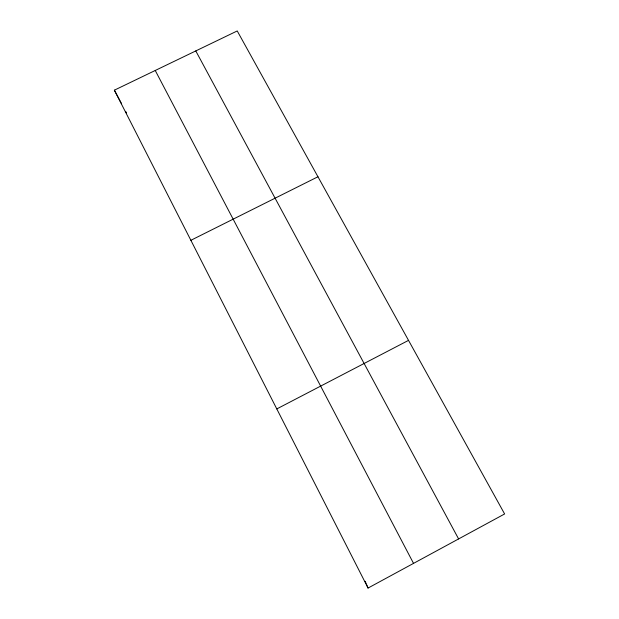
<?xml version="1.0" encoding="UTF-8"?>
<svg xmlns="http://www.w3.org/2000/svg" width="619" height="619" viewBox="0 0 619 619"><rect width="100%" height="100%" fill="white"/><g stroke="black" fill="none" stroke-linecap="round" stroke-linejoin="round"><path stroke-width="0.93" d="M368.065 588.05L504.624 513.963L237.232 30.95L114.376 90.173L368.065 588.05L366.44 584.251M276.794 408.927L408.525 340.373M190.869 240.304L317.957 176.763M195.782 50.928L458.602 538.932M114.376 90.173L121.587 103.721M125.657 111.366L126.562 113.068M155.237 70.473L413.531 563.383M365.171 581.295L366.115 583.493"/></g></svg>
